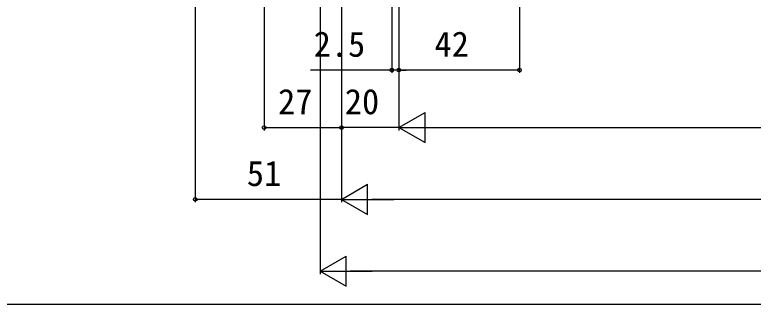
# Model space of a CAD drawing. Units: millimetres, scale not verified. Extents: x -529 to 521, y -782 to 778.
# Drawn here: x -387.2 to -129.8, y -782.3 to -681.6 of the extents above; entities that cross this region are included whole.
import ezdxf
from ezdxf.enums import TextEntityAlignment as Align

# ---------------------------------------------------------------- set-up
doc = ezdxf.new("R2010")
doc.units = ezdxf.units.MM
doc.header["$LTSCALE"] = 4
doc.layers.add('0-7_YKK_D', color=6, linetype='Continuous')
doc.layers.add('0-8_YKK_ZWAK', color=7, linetype='Continuous')
doc.styles.add('ＭＳ ゴシック', font='')
doc.styles.get('ＭＳ ゴシック').set_extended_font_data('MS Gothic')

msp = doc.modelspace()

# ---------------------------------------------------------------- linework, layer by layer
at = {"layer": '0-7_YKK_D'}
for p, q in [((-211.3, -538.6), (-211.3, -701.8)), ((-324.3, -557), (-324.3, -746.8)), ((-300.3, -557), (-300.3, -721.8)), ((-273.3, -584), (-273.3, -746.8)), ((-273.3, -584), (-273.3, -746.8)), ((-273.3, -584), (-273.3, -721.8)), ((-255.8, -599), (-255.8, -701.8)), ((-253.3, -598.998), (-253.3, -721.8)), ((-253.3, -598.998), (-253.3, -721.8)), ((-280.8, -656.8), (-280.8, -771.8)), ((-255.8, -700.8), (-284.127, -700.8)), ((-253.3, -700.8), (-255.8, -700.8)), ((-211.3, -700.8), (-253.3, -700.8)), ((-253.3, -700.8), (-250.75, -700.8)), ((-253.3, -720.8), (-244.207, -715.55)), ((-244.207, -726.05), (-244.207, -715.55)), ((-300.3, -720.8), (-273.3, -720.8)), ((-253.3, -720.8), (-273.3, -720.8)), ((-253.3, -720.8), (-244.207, -726.05)), ((-253.3, -720.8), (-235.113, -720.8)), ((-242.8, -720.8), (196.2, -720.8)), ((-273.3, -745.8), (-264.207, -740.55)), ((-264.207, -751.05), (-264.207, -740.55)), ((-273.3, -745.8), (-324.3, -745.8)), ((-273.3, -745.8), (-264.207, -751.05)), ((-273.3, -745.8), (-255.113, -745.8)), ((216.2, -745.8), (-262.8, -745.8)), ((-280.8, -770.8), (-271.707, -765.55)), ((-271.707, -776.05), (-271.707, -765.55)), ((-280.8, -770.8), (-271.707, -776.05)), ((-280.8, -770.8), (-262.613, -770.8)), ((223.7, -770.8), (-270.3, -770.8))]:
    msp.add_line(p, q, dxfattribs=at)
for centre in [(-255.8, -700.8), (-253.3, -700.8), (-253.3, -700.8), (-211.3, -700.8), (-300.3, -720.8), (-273.3, -720.8), (-324.3, -745.8)]:
    msp.add_circle(centre, 0.637, dxfattribs=at)
at = {"layer": '0-8_YKK_ZWAK'}
msp.add_lwpolyline([(-529.3, -782.3), (520.7, -782.3), (520.7, 747.7)], dxfattribs=at)

# ---------------------------------------------------------------- texts
at = {"layer": '0-7_YKK_D', "style": 'ＭＳ ゴシック'}
for s, p in [('2.5', (-283.014, -698.8)), ('42', (-240.891, -698.8)), ('27', (-295.425, -718.8)), ('20', (-272.164, -718.8)), ('51', (-306.334, -743.8))]:
    msp.add_text(s, height=8.798, dxfattribs=at).set_placement(p, align=Align.BOTTOM_LEFT)

doc.saveas('drawing.dxf')
